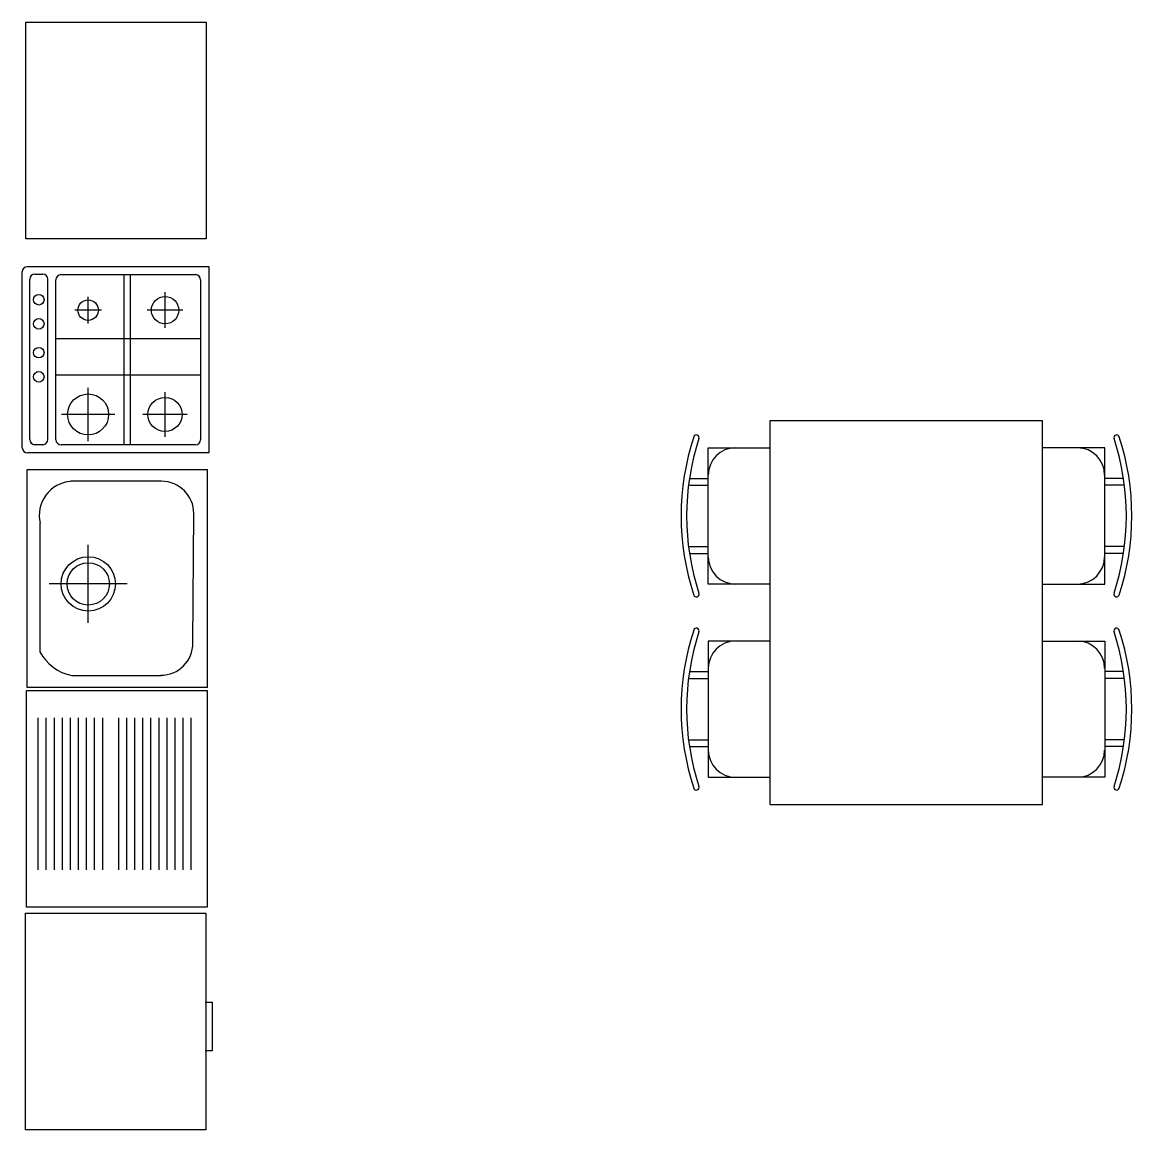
# Model space of a CAD drawing. Header units: millimetres. Extents: x 58 to 854, y 164 to 513.
# Drawn here: x 57.8 to 365.1, y 206 to 512.8 of the extents above; entities that cross this region are included whole.
import ezdxf

# ---------------------------------------------------------------- set-up
doc = ezdxf.new("R2010")
doc.units = ezdxf.units.MM
doc.header["$MEASUREMENT"] = 0
doc.layers.add('Layer1', color=6, linetype='Continuous')

msp = doc.modelspace()

# ---------------------------------------------------------------- linework, layer by layer
at = {"layer": 'Layer1', "linetype": 'Continuous'}
for p, q in [((57.79, 394.9), (57.79, 443.71)), ((59.2, 445.11), (109.42, 445.11)), ((61.26, 443), (63.44, 443)), ((68.51, 442.86), (105.76, 442.86)), ((85.98, 395.74), (85.98, 442.86)), ((87.8, 395.74), (87.8, 442.86)), ((109.42, 445.11), (109.42, 393.49)), ((59.85, 397.17), (59.85, 441.59)), ((64.85, 397.17), (64.85, 441.59)), ((64.85, 397.17), (64.85, 441.59)), ((67.11, 397.15), (67.11, 441.45)), ((107.17, 441.45), (107.17, 397.15)), ((76.03, 429.35), (76.03, 436.74)), ((97.33, 428.11), (97.33, 437.97)), ((79.73, 433.04), (72.34, 433.04)), ((102.25, 433.04), (92.4, 433.04)), ((107.17, 425.08), (67.11, 425.08)), ((107.17, 415.01), (67.11, 415.01)), ((76.03, 396.75), (76.03, 411.53)), ((97.33, 397.98), (97.33, 410.3)), ((83.42, 404.14), (68.64, 404.14)), ((103.48, 404.14), (91.17, 404.14)), ((109.42, 393.49), (59.2, 393.49)), ((63.44, 395.76), (61.26, 395.76)), ((105.76, 395.74), (68.51, 395.74))]:
    msp.add_line(p, q, dxfattribs=at)
at = {"layer": 'Layer1'}
for p, q in [((264.98, 296.09), (264.98, 402.46)), ((264.98, 402.46), (340.42, 402.46)), ((340.42, 296.09), (340.42, 402.46)), ((244.74, 398.42), (244.74, 398.42)), ((360.65, 398.42), (360.65, 398.42)), ((247.79, 357.18), (247.79, 394.9)), ((247.79, 394.9), (264.98, 394.9)), ((357.6, 394.9), (340.42, 394.9)), ((357.6, 357.18), (357.6, 394.9)), ((59.12, 388.9), (109.12, 388.9)), ((59.12, 328.47), (59.12, 388.9)), ((109.12, 328.47), (109.12, 388.9)), ((96.37, 385.62), (71.15, 385.62)), ((242.58, 386.43), (247.79, 386.43)), ((242.58, 384.54), (247.79, 384.54)), ((362.82, 386.43), (357.6, 386.43)), ((362.82, 384.54), (357.6, 384.54)), ((105.04, 340.83), (105.29, 376.7)), ((62.69, 374.06), (62.69, 338.43)), ((76.05, 346.39), (76.05, 368.05)), ((242.58, 367.53), (247.79, 367.53)), ((362.82, 367.53), (357.6, 367.53)), ((242.58, 365.65), (247.79, 365.65)), ((362.82, 365.65), (357.6, 365.65)), ((86.88, 357.22), (65.22, 357.22)), ((264.98, 357.18), (247.79, 357.18)), ((340.42, 357.18), (357.6, 357.18)), ((244.74, 353.65), (244.74, 353.65)), ((360.65, 353.65), (360.65, 353.65)), ((244.74, 344.91), (244.74, 344.91)), ((360.65, 344.91), (360.65, 344.91)), ((264.98, 341.38), (247.79, 341.38)), ((247.79, 341.38), (247.79, 303.66)), ((340.42, 341.38), (357.6, 341.38)), ((357.6, 341.38), (357.6, 303.66)), ((242.58, 332.91), (247.79, 332.91)), ((362.82, 332.91), (357.6, 332.91)), ((71.51, 331.84), (96.37, 331.84)), ((242.58, 331.02), (247.79, 331.02)), ((362.82, 331.02), (357.6, 331.02)), ((109.12, 328.47), (59.12, 328.47)), ((62.21, 278.02), (62.21, 320.07)), ((64.44, 278.02), (64.44, 320.07)), ((66.67, 278.02), (66.67, 320.07)), ((68.9, 278.02), (68.9, 320.07)), ((71.13, 278.02), (71.13, 320.07)), ((73.36, 278.02), (73.36, 320.07)), ((75.59, 278.02), (75.59, 320.07)), ((77.82, 278.02), (77.82, 320.07)), ((80.05, 278.02), (80.05, 320.07)), ((84.51, 278.02), (84.51, 320.07)), ((86.74, 278.02), (86.74, 320.07)), ((88.97, 278.02), (88.97, 320.07)), ((91.2, 278.02), (91.2, 320.07)), ((93.43, 278.02), (93.43, 320.07)), ((95.66, 278.02), (95.66, 320.07)), ((97.89, 278.02), (97.89, 320.07)), ((100.12, 278.02), (100.12, 320.07)), ((102.35, 278.02), (102.35, 320.07)), ((104.58, 278.02), (104.58, 320.07)), ((242.58, 314.02), (247.79, 314.02)), ((362.82, 314.02), (357.6, 314.02)), ((242.58, 312.13), (247.79, 312.13)), ((362.82, 312.13), (357.6, 312.13)), ((247.79, 303.66), (264.98, 303.66)), ((357.6, 303.66), (340.42, 303.66)), ((244.74, 300.13), (244.74, 300.13)), ((360.65, 300.13), (360.65, 300.13)), ((264.98, 296.09), (340.42, 296.09)), ((108.48, 241.38), (110.42, 241.38)), ((110.42, 241.38), (110.42, 227.83)), ((110.42, 227.83), (108.45, 227.83))]:
    msp.add_line(p, q, dxfattribs=at)
for points in [[(58.74, 512.79), (108.74, 512.79), (108.74, 452.79), (58.74, 452.79)], [(58.99, 327.69), (108.99, 327.69), (108.99, 267.69), (58.99, 267.69)], [(58.64, 266), (108.64, 266), (108.64, 206), (58.64, 206)]]:
    msp.add_lwpolyline(points, close=True, dxfattribs=at)
at = {"layer": 'Layer1', "linetype": 'Continuous'}
for centre, radius in [((62.35, 435.92), 1.47), ((97.33, 433.04), 3.79), ((76.03, 433.04), 2.84), ((62.35, 429.23), 1.47), ((62.35, 421.26), 1.47), ((62.35, 414.57), 1.47), ((76.03, 404.14), 5.68), ((97.33, 404.14), 4.73)]:
    msp.add_circle(centre, radius, dxfattribs=at)
at = {"layer": 'Layer1'}
for radius in [7.52, 5.86]:
    msp.add_circle((76.05, 357.22), radius, dxfattribs=at)
at = {"layer": 'Layer1', "linetype": 'Continuous'}
for centre, start, end in [((59.17, 443.65), 90, 180), ((61.26, 441.59), 90, 180), ((63.44, 441.59), 0, 90), ((68.51, 441.45), 90, 180), ((105.76, 441.45), 0, 90), ((61.26, 397.17), 180, 270), ((63.44, 397.17), 270, 0), ((68.51, 397.15), 180, 270), ((105.76, 397.15), 270, 0), ((59.2, 394.9), 180, 270)]:
    msp.add_arc(centre, 1.41, start, end, dxfattribs=at)
at = {"layer": 'Layer1'}
for centre, radius, start, end in [((310.57, 376.04), 70.29, 161.8381, 198.1619), ((310.57, 376.04), 68.78, 161.8381, 198.1619), ((244.5, 397.71), 0.754, 71.2164, 161.8381), ((244.5, 397.71), 0.754, 341.8381, 71.2164), ((360.9, 397.71), 0.754, 108.7836, 198.1619), ((294.83, 376.04), 68.78, 341.8381, 18.1619), ((360.9, 397.71), 0.754, 18.1619, 108.7836), ((294.83, 376.04), 70.29, 341.8381, 18.1619), ((255.34, 387.35), 7.54, 90, 180), ((350.05, 387.35), 7.54, 0, 90), ((72, 376.12), 9.53, 95.0759, 192.4777), ((96.37, 376.7), 8.92, 0, 90), ((255.34, 364.72), 7.54, 180, 270), ((350.05, 364.72), 7.54, 270, 0), ((244.5, 354.36), 0.754, 198.1619, 288.7836), ((244.5, 354.36), 0.754, 288.7836, 18.1619), ((360.9, 354.36), 0.754, 161.8381, 251.2164), ((360.9, 354.36), 0.754, 251.2164, 341.8381), ((310.57, 322.52), 70.29, 161.8381, 198.1619), ((244.5, 344.19), 0.754, 71.2164, 161.8381), ((244.5, 344.19), 0.754, 341.8381, 71.2164), ((360.9, 344.19), 0.754, 108.7836, 198.1619), ((360.9, 344.19), 0.754, 18.1619, 108.7836), ((294.83, 322.52), 70.29, 341.8381, 18.1619), ((310.57, 322.52), 68.78, 161.8381, 198.1619), ((255.34, 333.84), 7.54, 90, 180), ((350.05, 333.84), 7.54, 0, 90), ((294.83, 322.52), 68.78, 341.8381, 18.1619), ((73.91, 344.25), 12.64, 207.3874, 259.0329), ((96.12, 340.83), 8.92, 270, 360), ((255.34, 311.2), 7.54, 180, 270), ((350.05, 311.2), 7.54, 270, 0), ((244.5, 300.85), 0.754, 198.1619, 288.7836), ((244.5, 300.85), 0.754, 288.7836, 18.1619), ((360.9, 300.85), 0.754, 161.8381, 251.2164), ((360.9, 300.85), 0.754, 251.2164, 341.8381)]:
    msp.add_arc(centre, radius, start, end, dxfattribs=at)

doc.saveas('drawing.dxf')
